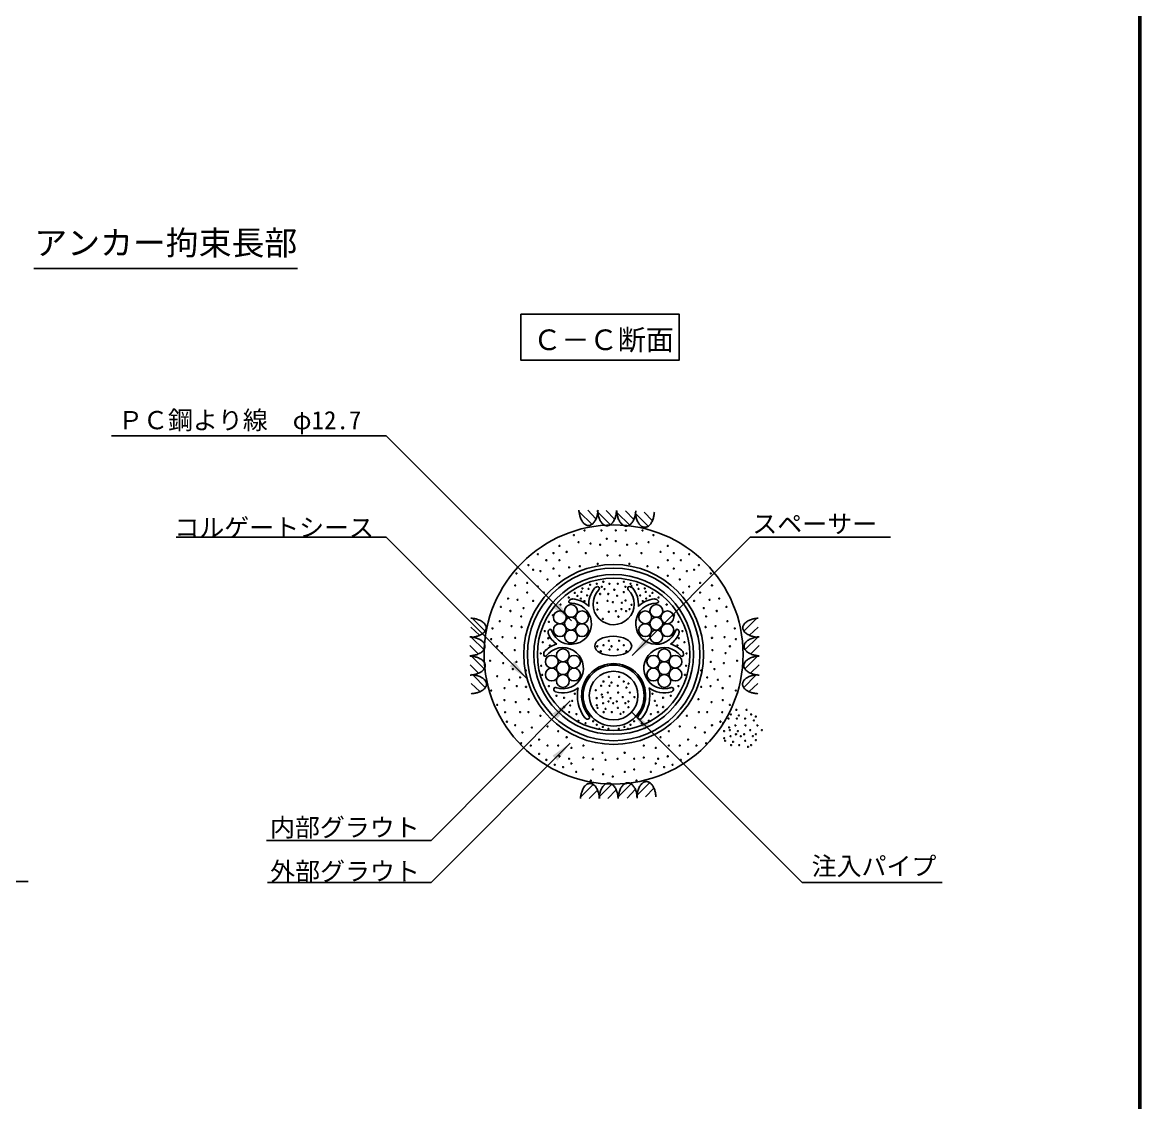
# Model space of a CAD drawing. Extents: x 510 to 34067, y -2197 to 5780.
# Drawn here: x 24925 to 26761, y 1774 to 3546 of the extents above; entities that cross this region are included whole.
import ezdxf

# ---------------------------------------------------------------- set-up
doc = ezdxf.new("R2010")
doc.units = 0
doc.layers.get('0').update_dxf_attribs({"linetype": 'CONTINUOUS'})
for name, color, linetype in [('DIM', 5, 'CONTINUOUS'), ('DRAW', 7, 'CONTINUOUS'), ('TITLE', 4, 'CONTINUOUS'), ('枠', 7, 'CONTINUOUS')]:
    doc.layers.add(name, color=color, linetype=linetype)
doc.styles.add('STYLE1', font='')
doc.styles.add('STYLE2', font='MSMINCHO.TTF')
doc.styles.get('STYLE1').set_extended_font_data('MS PGothic')
doc.dimstyles.new('STANDARD$7', dxfattribs={"dimscale": 0, "dimtxt": 0.0001, "dimasz": 35, "dimexe": 0, "dimexo": 0, "dimgap": 0, "dimtad": 1, "dimdec": 4, "dimdsep": 46, "dimlunit": 6, "dimtxsty": 'STYLE1', "dimcen": 0, "dimadec": 0, "dimazin": 0, "dimtfac": 1, "dimtdec": 4, "dimtofl": 0, "dimtmove": 0, "dimatfit": 2, "dimfxl": 0, "dimtolj": 1, "dimtzin": 0, "dimarcsym": 0})

msp = doc.modelspace()

# ---------------------------------------------------------------- linework, layer by layer
msp.add_lwpolyline([(18658.29709, 83.42352), (26758.29709, 83.42352), (26758.29709, 5739.42352), (18658.29709, 5739.42352)], close=True)
at = {"color": 0}
for centre in [(25829.98718, 2704.87423), (25847.64947, 2712.71771), (25875.12414, 2712.71771), (25883.95529, 2698.99163), (25898.67385, 2712.71771), (25915.31654, 2712.71771), (25942.79122, 2712.71771), (25960.45351, 2704.87423), (25806.43748, 2687.22642), (25837.83711, 2693.10903), (25857.46186, 2691.14816), (25873.16166, 2689.18729), (25898.67385, 2695.06989), (25917.27903, 2689.18729), (25932.97883, 2691.14816), (25952.60358, 2693.10903), (25984.00321, 2687.22642), (25771.1129, 2673.50034), (25784.85024, 2663.69601), (25796.62509, 2675.46122), (25806.43748, 2663.69601), (25818.21233, 2677.42209), (25849.61196, 2675.46122), (25884.93653, 2671.53949), (25905.50416, 2671.53949), (25940.82873, 2675.46122), (25972.22836, 2677.42209), (25984.00321, 2663.69601), (25993.8156, 2675.46122), (26005.59045, 2663.69601), (26019.32779, 2673.50034), (25755.41308, 2655.85254), (25763.263, 2648.00907), (25775.03785, 2646.0482), (25796.62509, 2649.96994), (25822.13728, 2651.9308), (25839.79957, 2653.89167), (25869.23671, 2657.81341), (25921.20398, 2657.81341), (25950.64112, 2653.89167), (25968.30341, 2651.9308), (25993.8156, 2649.96994), (26015.40284, 2646.0482), (26027.17769, 2648.00907), (26035.02761, 2655.85254), (25735.78833, 2642.12646), (25753.45061, 2626.43953), (25786.8127, 2632.32212), (25806.43748, 2638.20473), (25867.50472, 2625.13474), (25878.36431, 2628.47341), (25888.38855, 2625.13474), (25902.05214, 2625.13474), (25912.07637, 2628.47341), (25922.93597, 2625.13474), (25984.00321, 2638.20473), (26003.62799, 2632.32212), (26036.99007, 2626.43953), (26054.65236, 2642.12646), (25733.82584, 2622.51779), (25753.45061, 2610.75258), (25771.1129, 2620.55692), (25780.92529, 2610.75258), (25831.58451, 2610.11071), (25842.4441, 2611.78005), (25844.11483, 2617.62272), (25854.13906, 2616.78805), (25856.64513, 2623.46541), (25873.13219, 2608.33204), (25875.85825, 2620.12674), (25880.36903, 2616.51873), (25886.53203, 2608.33204), (25896.41102, 2615.24168), (25911.80862, 2611.59659), (25914.58244, 2620.12674), (25924.73058, 2621.04943), (25933.79556, 2623.46541), (25936.30163, 2616.78805), (25946.32586, 2617.62272), (25947.99658, 2611.78005), (25958.85618, 2610.11071), (26009.5154, 2610.75258), (26019.32779, 2620.55692), (26036.99007, 2610.75258), (26056.61485, 2622.51779), (25722.05099, 2600.94824), (25737.75079, 2598.98737), (25763.263, 2597.0265), (25808.19462, 2590.91333), (25821.56028, 2602.59869), (25835.7613, 2605.10269), (25841.60877, 2600.92936), (25847.45623, 2596.75601), (25851.633, 2605.93736), (25868.46573, 2593.69207), (25885.42529, 2596.97685), (25894.10636, 2594.94918), (25900.85658, 2605.37078), (25908.75977, 2594.01925), (25914.73728, 2597.67614), (25924.61627, 2590.76651), (25938.80769, 2605.93736), (25942.98446, 2596.75601), (25948.83192, 2600.92936), (25954.67939, 2605.10269), (25968.88041, 2602.59869), (25982.24607, 2590.91333), (26027.17769, 2597.0265), (26052.6899, 2598.98737), (26068.3897, 2600.94824), (25710.27614, 2587.22216), (25725.99131, 2580.45799), (25743.63823, 2571.53523), (25747.46313, 2585.2259), (25795.66432, 2573.38529), (25868.76351, 2582.75423), (25887.38778, 2579.32903), (25898.97175, 2580.34647), (25903.14851, 2571.16511), (25907.94284, 2583.56467), (25915.67883, 2580.34647), (25921.34268, 2583.56467), (25994.77636, 2573.38529), (26042.97756, 2585.2259), (26046.80246, 2571.53523), (26064.44938, 2580.45799), (26080.16455, 2587.22216), (25696.5388, 2551.92655), (25708.49573, 2563.77036), (25727.93843, 2555.84828), (25744.28212, 2554.23456), (25788.9815, 2562.5346), (25877.57539, 2567.56383), (26001.45919, 2562.5346), (26046.15857, 2554.23456), (26062.50226, 2555.84828), (26081.94496, 2563.77036), (26093.90189, 2551.92655), (25694.57631, 2534.27873), (25713.20059, 2537.70393), (25733.82584, 2536.2396), (25782.29867, 2547.51055), (25788.14613, 2535.82519), (26002.29456, 2535.82519), (26008.14202, 2547.51055), (26056.61485, 2536.2396), (26077.2401, 2537.70393), (26095.86438, 2534.27873), (25704.3887, 2522.51353), (25733.0819, 2516.24838), (25778.95726, 2529.14784), (25790.6522, 2524.13983), (25868.36088, 2522.50236), (25878.64143, 2524.17171), (25887.574, 2531.68372), (25888.52042, 2517.26207), (25891.75077, 2522.50236), (25901.92027, 2517.26207), (25904.28109, 2531.68372), (25911.79926, 2524.17171), (25999.78849, 2524.13983), (26011.48342, 2529.14784), (26057.35879, 2516.24838), (26086.05199, 2522.51353), (25692.61385, 2498.98312), (25711.61008, 2511.48048), (25735.78833, 2497.02225), (25775.61584, 2510.78514), (25874.19587, 2514.3008), (25916.24482, 2514.3008), (26014.82485, 2510.78514), (26054.65236, 2497.02225), (26078.83061, 2511.48048), (26097.82684, 2498.98312), (25714.20109, 2495.06138), (25729.90089, 2485.25705), (25751.37273, 2482.8731), (25776.4512, 2490.75309), (26013.98949, 2490.75309), (26039.06795, 2482.8731), (26060.5398, 2485.25705), (26076.2396, 2495.06138), (25704.3887, 2473.49184), (25724.01345, 2467.60923), (25741.67574, 2471.53097), (25778.1219, 2475.72905), (25878.64143, 2464.83765), (25887.574, 2472.34967), (25891.75077, 2463.16831), (25904.28109, 2472.34967), (25911.79926, 2464.83765), (25919.45469, 2461.38124), (26012.31879, 2475.72905), (26048.76495, 2471.53097), (26066.42724, 2467.60923), (26086.05199, 2473.49184), (25694.57631, 2449.96142), (25716.3292, 2454.05157), (25736.21054, 2457.23017), (25751.48813, 2455.84403), (25788.9815, 2457.36634), (25801.53094, 2441.38775), (25831.60366, 2444.72642), (25865.8019, 2450.40503), (25874.73448, 2457.91705), (25875.6809, 2443.49539), (25885.96907, 2446.69171), (25888.52042, 2457.92802), (25901.92027, 2457.92802), (25902.67616, 2446.69171), (25916.24482, 2454.96675), (25921.93537, 2446.69171), (25958.83703, 2444.72642), (25988.90975, 2441.38775), (26001.45919, 2457.36634), (26038.95256, 2455.84403), (26054.23015, 2457.23017), (26074.11149, 2454.05157), (26095.86438, 2449.96142), (25704.3887, 2426.43101), (25716.16355, 2434.27449), (25734.62003, 2431.00672), (25756.09186, 2435.77462), (25814.06124, 2438.04907), (25814.06124, 2423.02504), (25824.08549, 2425.52904), (25827.42689, 2433.04106), (25867.40684, 2437.57605), (25867.65622, 2425.85554), (25877.0365, 2439.17969), (25877.9444, 2429.05185), (25886.91549, 2432.27005), (25890.14584, 2437.51035), (25894.65148, 2429.05185), (25900.31533, 2432.27005), (25910.19432, 2439.17969), (25914.63989, 2429.30879), (25919.57455, 2432.27005), (25929.45354, 2439.17969), (25963.01379, 2433.04106), (25966.3552, 2425.52904), (25976.37945, 2438.04907), (25976.37945, 2423.02504), (26034.34883, 2435.77462), (26055.82066, 2431.00672), (26074.27714, 2434.27449), (26086.05199, 2426.43101), (25717.12445, 2414.31909), (25741.67576, 2414.6658), (25755.41308, 2414.6658), (25775.03785, 2408.7832), (25822.41477, 2414.67835), (25834.10972, 2411.33968), (25869.01182, 2421.53984), (25878.89081, 2414.6302), (25882.12116, 2419.87049), (25892.29066, 2414.6302), (25902.16965, 2421.53984), (25906.61521, 2411.66893), (25911.54988, 2414.6302), (25919.57455, 2422.64831), (25956.33097, 2411.33968), (25968.02592, 2414.67835), (26015.40284, 2408.7832), (26035.02761, 2414.6658), (26048.76493, 2414.6658), (26073.31623, 2414.31909), (26087.70977, 2410.84779), (26096.64234, 2418.3598), (26100.81911, 2409.17844), (26113.34943, 2418.3598), (26120.8676, 2410.84779), (26128.52303, 2407.39137), (25720.0885, 2398.97886), (25733.82584, 2393.09625), (25761.30051, 2389.17453), (25786.8127, 2391.1354), (25837.45115, 2400.48897), (25849.14608, 2396.31563), (25861.67638, 2399.65432), (25867.52387, 2393.81163), (25871.70063, 2387.13428), (25877.5481, 2390.47295), (25886.73699, 2387.13428), (25903.7037, 2387.13428), (25912.89259, 2390.47295), (25918.74006, 2387.13428), (25922.91682, 2393.81163), (25928.76431, 2399.65432), (25941.29461, 2396.31563), (25952.98954, 2400.48897), (26003.62799, 2391.1354), (26029.14017, 2389.17453), (26056.61485, 2393.09625), (26070.35219, 2398.97886), (26074.87024, 2396.41516), (26083.80282, 2403.92718), (26084.74923, 2389.50553), (26095.03741, 2392.70184), (26097.58876, 2403.93815), (26110.98861, 2403.93815), (26111.74449, 2392.70184), (26125.31316, 2400.97688), (26131.00371, 2392.70184), (25745.60071, 2381.33106), (25773.07537, 2369.56585), (25804.47499, 2383.29191), (25818.21233, 2373.48758), (25972.22836, 2373.48758), (25985.9657, 2383.29191), (26017.36532, 2369.56585), (26044.83998, 2381.33106), (26076.47518, 2383.58618), (26076.72456, 2371.86567), (26086.10484, 2385.18982), (26087.01274, 2375.06199), (26095.98383, 2378.28019), (26099.21417, 2383.52048), (26103.71982, 2375.06199), (26109.38367, 2378.28019), (26119.26266, 2385.18982), (26123.70822, 2375.31892), (26128.64289, 2378.28019), (26128.64289, 2368.65844), (26138.52188, 2385.18982), (25743.63823, 2363.68324), (25759.33803, 2359.76151), (25786.8127, 2359.76151), (25804.47499, 2359.7615), (25826.06223, 2355.83977), (25845.68701, 2359.7615), (25944.75368, 2359.7615), (25964.37846, 2355.83977), (25985.9657, 2359.7615), (26003.62799, 2359.76151), (26031.10266, 2359.76151), (26046.80246, 2363.68324), (26078.08016, 2367.54997), (26087.95915, 2360.64033), (26091.1895, 2365.88063), (26101.359, 2360.64033), (26111.23799, 2367.54997), (26115.68355, 2357.67907), (26120.61821, 2360.64033), (25773.07537, 2346.03543), (25784.85024, 2336.2311), (25806.43748, 2342.11369), (25822.13728, 2338.19195), (25845.68701, 2340.15282), (25861.38681, 2338.19195), (25877.08663, 2347.9963), (25881.9928, 2336.2311), (25901.61758, 2338.19195), (25913.35406, 2347.9963), (25929.05388, 2338.19195), (25944.75368, 2340.15282), (25968.30341, 2338.19195), (25984.00321, 2342.11369), (26005.59045, 2336.2311), (26017.36532, 2346.03543), (25798.58758, 2328.38762), (25812.32489, 2324.46589), (25826.06223, 2330.34849), (25833.91213, 2316.62241), (25861.38681, 2320.54415), (25878.06785, 2312.70068), (25913.39243, 2316.62241), (25929.05388, 2320.54415), (25956.52856, 2316.62241), (25964.37846, 2330.34849), (25978.1158, 2324.46589), (25991.85311, 2328.38762), (25857.67045, 2302.42712), (25893.76768, 2308.77894), (25932.77024, 2302.42712)]:
    msp.add_circle(centre, 0.79466, dxfattribs=at)
at = {"layer": 'DIM', "color": 0, "linetype": 'Continuous'}
for p, q in [((25071.30214, 2867.56492), (25521.89624, 2867.56492)), ((26349.22979, 2701.28574), (26119.20535, 2701.28574)), ((25325.76562, 2204.20588), (25596.04282, 2204.20588)), ((24935.14768, 2136.73501), (24705.12324, 2136.73501)), ((25327.37112, 2135.04035), (25596.04282, 2135.04035)), ((26434.43456, 2135.04035), (26204.41012, 2135.04035))]:
    msp.add_line(p, q, dxfattribs=at)
at = {"layer": 'DIM', "color": 0}
msp.add_line((25521.89624, 2701.28574), (25177.51994, 2701.28574), dxfattribs=at)
at = {"layer": 'DRAW', "color": 0, "linetype": 'Continuous'}
for p, q in [((25859.22034, 2722.71538), (25839.22034, 2742.71538)), ((25866.22034, 2731.71538), (25852.72034, 2745.71538)), ((25889.72034, 2722.21538), (25869.72034, 2742.21538)), ((25896.72034, 2731.21538), (25883.22034, 2745.21538)), ((25921.22034, 2721.71538), (25901.22034, 2741.71538)), ((25928.22034, 2730.71538), (25914.72034, 2744.71538)), ((25951.72034, 2719.71538), (25931.72034, 2739.71538)), ((25958.72034, 2728.71538), (25945.22034, 2742.71538)), ((25675.22084, 2540.71588), (25661.22084, 2554.21588)), ((25684.22084, 2547.71588), (25664.22084, 2567.71588)), ((26109.21984, 2547.71588), (26129.21984, 2567.71588)), ((26118.21984, 2540.71588), (26132.21984, 2554.21588)), ((25682.22084, 2517.21588), (25662.22084, 2537.21588)), ((26111.21984, 2517.21588), (26131.21984, 2537.21588)), ((25673.22084, 2510.21588), (25659.22084, 2523.71588)), ((26120.21984, 2510.21588), (26134.21984, 2523.71588)), ((25682.72084, 2485.71588), (25662.72084, 2505.71588)), ((26110.71984, 2485.71588), (26130.71984, 2505.71588)), ((25673.72084, 2478.71588), (25659.72084, 2492.21588)), ((26119.71984, 2478.71588), (26133.71984, 2492.21588)), ((25675.72084, 2448.21588), (25661.72084, 2461.71588)), ((25684.72084, 2455.21588), (25664.72084, 2475.21588)), ((26108.71984, 2455.21588), (26128.71984, 2475.21588)), ((26117.71984, 2448.21588), (26131.71984, 2461.71588)), ((25861.72034, 2295.71638), (25841.72034, 2275.71638)), ((25892.22034, 2296.21638), (25872.22034, 2276.21638)), ((25923.72034, 2296.71638), (25903.72034, 2276.71638)), ((25954.22034, 2298.71638), (25934.22034, 2278.71638)), ((25868.72034, 2286.71638), (25855.22034, 2272.71638)), ((25899.22034, 2287.21638), (25885.72034, 2273.21638)), ((25930.72034, 2287.71638), (25917.22034, 2273.71638)), ((25961.22034, 2289.71638), (25947.72034, 2275.71638))]:
    msp.add_line(p, q, dxfattribs=at)
for points in [[(25838.32034, 2745.71588), (25838.43024, 2744.28848), (25838.58064, 2742.88058), (25838.77134, 2741.49208), (25839.00254, 2740.12298), (25839.27384, 2738.77308), (25839.58564, 2737.44278), (25839.93774, 2736.13188), (25840.33034, 2734.84038), (25840.88194, 2733.24488), (25841.48184, 2731.73598), (25842.13004, 2730.31358), (25842.82654, 2728.97788), (25843.57124, 2727.72858), (25844.36434, 2726.56598), (25845.20564, 2725.48988), (25846.09534, 2724.50038), (25847.01784, 2723.61328), (25847.95804, 2722.84448), (25848.91594, 2722.19398), (25849.89154, 2721.66178), (25850.88474, 2721.24778), (25851.89564, 2720.95208), (25852.92414, 2720.77458), (25853.97034, 2720.71538), (25855.01644, 2720.77448), (25856.04494, 2720.95188), (25857.05574, 2721.24758), (25858.04904, 2721.66158), (25859.02454, 2722.19378), (25859.98244, 2722.84438), (25860.92264, 2723.61318), (25861.84534, 2724.50038), (25862.73484, 2725.48988), (25863.57624, 2726.56598), (25864.36924, 2727.72858), (25865.11404, 2728.97788), (25865.81044, 2730.31358), (25866.45874, 2731.73598), (25867.05864, 2733.24488), (25867.61034, 2734.84038), (25868.00274, 2736.13188), (25868.35484, 2737.44278), (25868.66654, 2738.77308), (25868.93804, 2740.12298), (25869.16904, 2741.49208), (25869.35984, 2742.88058), (25869.51024, 2744.28848), (25869.62034, 2745.71588)], [(25868.82034, 2745.21588), (25868.93024, 2743.78848), (25869.08064, 2742.38058), (25869.27134, 2740.99208), (25869.50254, 2739.62298), (25869.77384, 2738.27308), (25870.08564, 2736.94278), (25870.43774, 2735.63188), (25870.83034, 2734.34038), (25871.38194, 2732.74488), (25871.98184, 2731.23598), (25872.63004, 2729.81358), (25873.32654, 2728.47788), (25874.07124, 2727.22858), (25874.86434, 2726.06598), (25875.70564, 2724.98988), (25876.59534, 2724.00038), (25877.51784, 2723.11328), (25878.45804, 2722.34448), (25879.41594, 2721.69398), (25880.39154, 2721.16178), (25881.38474, 2720.74778), (25882.39564, 2720.45208), (25883.42414, 2720.27458), (25884.47034, 2720.21538), (25885.51644, 2720.27448), (25886.54494, 2720.45188), (25887.55574, 2720.74758), (25888.54904, 2721.16158), (25889.52454, 2721.69378), (25890.48244, 2722.34438), (25891.42264, 2723.11318), (25892.34534, 2724.00038), (25893.23484, 2724.98988), (25894.07624, 2726.06598), (25894.86924, 2727.22858), (25895.61404, 2728.47788), (25896.31044, 2729.81358), (25896.95874, 2731.23598), (25897.55864, 2732.74488), (25898.11034, 2734.34038), (25898.50274, 2735.63188), (25898.85484, 2736.94278), (25899.16654, 2738.27308), (25899.43804, 2739.62298), (25899.66904, 2740.99208), (25899.85984, 2742.38058), (25900.01024, 2743.78848), (25900.12034, 2745.21588)], [(25900.32034, 2744.71588), (25900.43024, 2743.28848), (25900.58064, 2741.88058), (25900.77134, 2740.49208), (25901.00254, 2739.12298), (25901.27384, 2737.77308), (25901.58564, 2736.44278), (25901.93774, 2735.13188), (25902.33034, 2733.84038), (25902.88194, 2732.24488), (25903.48184, 2730.73598), (25904.13004, 2729.31358), (25904.82654, 2727.97788), (25905.57124, 2726.72858), (25906.36434, 2725.56598), (25907.20564, 2724.48988), (25908.09534, 2723.50038), (25909.01784, 2722.61328), (25909.95804, 2721.84448), (25910.91594, 2721.19398), (25911.89154, 2720.66178), (25912.88474, 2720.24778), (25913.89564, 2719.95208), (25914.92414, 2719.77458), (25915.97034, 2719.71538), (25917.01644, 2719.77448), (25918.04494, 2719.95188), (25919.05574, 2720.24758), (25920.04904, 2720.66158), (25921.02454, 2721.19378), (25921.98244, 2721.84438), (25922.92264, 2722.61318), (25923.84534, 2723.50038), (25924.73484, 2724.48988), (25925.57624, 2725.56598), (25926.36924, 2726.72858), (25927.11404, 2727.97788), (25927.81044, 2729.31358), (25928.45874, 2730.73598), (25929.05864, 2732.24488), (25929.61034, 2733.84038), (25930.00274, 2735.13188), (25930.35484, 2736.44278), (25930.66654, 2737.77308), (25930.93804, 2739.12298), (25931.16904, 2740.49208), (25931.35984, 2741.88058), (25931.51024, 2743.28848), (25931.62034, 2744.71588)], [(25930.82034, 2742.71588), (25930.93024, 2741.28848), (25931.08064, 2739.88058), (25931.27134, 2738.49208), (25931.50254, 2737.12298), (25931.77384, 2735.77308), (25932.08564, 2734.44278), (25932.43774, 2733.13188), (25932.83034, 2731.84038), (25933.38194, 2730.24488), (25933.98184, 2728.73598), (25934.63004, 2727.31358), (25935.32654, 2725.97788), (25936.07124, 2724.72858), (25936.86434, 2723.56598), (25937.70564, 2722.48988), (25938.59534, 2721.50038), (25939.51784, 2720.61328), (25940.45804, 2719.84448), (25941.41594, 2719.19398), (25942.39154, 2718.66178), (25943.38474, 2718.24778), (25944.39564, 2717.95208), (25945.42414, 2717.77458), (25946.47034, 2717.71538), (25947.51644, 2717.77448), (25948.54494, 2717.95188), (25949.55574, 2718.24758), (25950.54904, 2718.66158), (25951.52454, 2719.19378), (25952.48244, 2719.84438), (25953.42264, 2720.61318), (25954.34534, 2721.50038), (25955.23484, 2722.48988), (25956.07624, 2723.56598), (25956.86924, 2724.72858), (25957.61404, 2725.97788), (25958.31044, 2727.31358), (25958.95874, 2728.73598), (25959.55864, 2730.24488), (25960.11034, 2731.84038), (25960.50274, 2733.13188), (25960.85484, 2734.44278), (25961.16654, 2735.77308), (25961.43804, 2737.12298), (25961.66904, 2738.49208), (25961.85984, 2739.88058), (25962.01024, 2741.28848), (25962.12034, 2742.71588)], [(25661.22034, 2568.61588), (25662.64764, 2568.50578), (25664.05554, 2568.35538), (25665.44404, 2568.16458), (25666.81314, 2567.93358), (25668.16284, 2567.66208), (25669.49324, 2567.35038), (25670.80414, 2566.99828), (25672.09584, 2566.60588), (25673.69124, 2566.05418), (25675.20014, 2565.45428), (25676.62244, 2564.80598), (25677.95834, 2564.10958), (25679.20744, 2563.36478), (25680.37014, 2562.57178), (25681.44624, 2561.73038), (25682.43584, 2560.84088), (25683.32274, 2559.91818), (25684.09154, 2558.97798), (25684.74194, 2558.02008), (25685.27424, 2557.04458), (25685.68814, 2556.05128), (25685.98394, 2555.04048), (25686.16144, 2554.01198), (25686.22084, 2552.96588), (25686.16164, 2551.91968), (25685.98424, 2550.89118), (25685.68844, 2549.88028), (25685.27454, 2548.88708), (25684.74224, 2547.91148), (25684.09174, 2546.95358), (25683.32284, 2546.01338), (25682.43584, 2545.09088), (25681.44624, 2544.20118), (25680.37014, 2543.35988), (25679.20744, 2542.56678), (25677.95834, 2541.82208), (25676.62244, 2541.12558), (25675.20014, 2540.47738), (25673.69124, 2539.87748), (25672.09584, 2539.32588), (25670.80414, 2538.93328), (25669.49324, 2538.58118), (25668.16284, 2538.26938), (25666.81314, 2537.99808), (25665.44404, 2537.76688), (25664.05554, 2537.57618), (25662.64764, 2537.42578), (25661.22034, 2537.31588)], [(26132.22034, 2568.61588), (26130.79294, 2568.50578), (26129.38504, 2568.35538), (26127.99654, 2568.16458), (26126.62744, 2567.93358), (26125.27754, 2567.66208), (26123.94724, 2567.35038), (26122.63634, 2566.99828), (26121.34484, 2566.60588), (26119.74934, 2566.05418), (26118.24044, 2565.45428), (26116.81804, 2564.80598), (26115.48234, 2564.10958), (26114.23304, 2563.36478), (26113.07044, 2562.57178), (26111.99434, 2561.73038), (26111.00484, 2560.84088), (26110.11774, 2559.91818), (26109.34894, 2558.97798), (26108.69844, 2558.02008), (26108.16624, 2557.04458), (26107.75224, 2556.05128), (26107.45654, 2555.04048), (26107.27904, 2554.01198), (26107.21984, 2552.96588), (26107.27894, 2551.91968), (26107.45634, 2550.89118), (26107.75204, 2549.88028), (26108.16604, 2548.88708), (26108.69824, 2547.91148), (26109.34884, 2546.95358), (26110.11764, 2546.01338), (26111.00484, 2545.09088), (26111.99434, 2544.20118), (26113.07044, 2543.35988), (26114.23304, 2542.56678), (26115.48234, 2541.82208), (26116.81804, 2541.12558), (26118.24044, 2540.47738), (26119.74934, 2539.87748), (26121.34484, 2539.32588), (26122.63634, 2538.93328), (26123.94724, 2538.58118), (26125.27754, 2538.26938), (26126.62744, 2537.99808), (26127.99654, 2537.76688), (26129.38504, 2537.57618), (26130.79294, 2537.42578), (26132.22034, 2537.31588)], [(25659.22034, 2538.11588), (25660.64764, 2538.00578), (25662.05554, 2537.85538), (25663.44404, 2537.66458), (25664.81314, 2537.43358), (25666.16284, 2537.16208), (25667.49324, 2536.85038), (25668.80414, 2536.49828), (25670.09584, 2536.10588), (25671.69124, 2535.55418), (25673.20014, 2534.95428), (25674.62244, 2534.30598), (25675.95834, 2533.60958), (25677.20744, 2532.86478), (25678.37014, 2532.07178), (25679.44624, 2531.23038), (25680.43584, 2530.34088), (25681.32274, 2529.41818), (25682.09154, 2528.47798), (25682.74194, 2527.52008), (25683.27424, 2526.54458), (25683.68814, 2525.55128), (25683.98394, 2524.54048), (25684.16144, 2523.51198), (25684.22084, 2522.46588), (25684.16164, 2521.41968), (25683.98424, 2520.39118), (25683.68844, 2519.38028), (25683.27454, 2518.38708), (25682.74224, 2517.41148), (25682.09174, 2516.45358), (25681.32284, 2515.51338), (25680.43584, 2514.59088), (25679.44624, 2513.70118), (25678.37014, 2512.85988), (25677.20744, 2512.06678), (25675.95834, 2511.32208), (25674.62244, 2510.62558), (25673.20014, 2509.97738), (25671.69124, 2509.37748), (25670.09584, 2508.82588), (25668.80414, 2508.43328), (25667.49324, 2508.08118), (25666.16284, 2507.76938), (25664.81314, 2507.49808), (25663.44404, 2507.26688), (25662.05554, 2507.07618), (25660.64764, 2506.92578), (25659.22034, 2506.81588)], [(26134.22034, 2538.11588), (26132.79294, 2538.00578), (26131.38504, 2537.85538), (26129.99654, 2537.66458), (26128.62744, 2537.43358), (26127.27754, 2537.16208), (26125.94724, 2536.85038), (26124.63634, 2536.49828), (26123.34484, 2536.10588), (26121.74934, 2535.55418), (26120.24044, 2534.95428), (26118.81804, 2534.30598), (26117.48234, 2533.60958), (26116.23304, 2532.86478), (26115.07044, 2532.07178), (26113.99434, 2531.23038), (26113.00484, 2530.34088), (26112.11774, 2529.41818), (26111.34894, 2528.47798), (26110.69844, 2527.52008), (26110.16624, 2526.54458), (26109.75224, 2525.55128), (26109.45654, 2524.54048), (26109.27904, 2523.51198), (26109.21984, 2522.46588), (26109.27894, 2521.41968), (26109.45634, 2520.39118), (26109.75204, 2519.38028), (26110.16604, 2518.38708), (26110.69824, 2517.41148), (26111.34884, 2516.45358), (26112.11764, 2515.51338), (26113.00484, 2514.59088), (26113.99434, 2513.70118), (26115.07044, 2512.85988), (26116.23304, 2512.06678), (26117.48234, 2511.32208), (26118.81804, 2510.62558), (26120.24044, 2509.97738), (26121.74934, 2509.37748), (26123.34484, 2508.82588), (26124.63634, 2508.43328), (26125.94724, 2508.08118), (26127.27754, 2507.76938), (26128.62744, 2507.49808), (26129.99654, 2507.26688), (26131.38504, 2507.07618), (26132.79294, 2506.92578), (26134.22034, 2506.81588)], [(25659.72034, 2506.61588), (25661.14764, 2506.50578), (25662.55554, 2506.35538), (25663.94404, 2506.16458), (25665.31314, 2505.93358), (25666.66284, 2505.66208), (25667.99324, 2505.35038), (25669.30414, 2504.99828), (25670.59584, 2504.60588), (25672.19124, 2504.05418), (25673.70014, 2503.45428), (25675.12244, 2502.80598), (25676.45834, 2502.10958), (25677.70744, 2501.36478), (25678.87014, 2500.57178), (25679.94624, 2499.73038), (25680.93584, 2498.84088), (25681.82274, 2497.91818), (25682.59154, 2496.97798), (25683.24194, 2496.02008), (25683.77424, 2495.04458), (25684.18814, 2494.05128), (25684.48394, 2493.04048), (25684.66144, 2492.01198), (25684.72084, 2490.96588), (25684.66164, 2489.91968), (25684.48424, 2488.89118), (25684.18844, 2487.88028), (25683.77454, 2486.88708), (25683.24224, 2485.91148), (25682.59174, 2484.95358), (25681.82284, 2484.01338), (25680.93584, 2483.09088), (25679.94624, 2482.20118), (25678.87014, 2481.35988), (25677.70744, 2480.56678), (25676.45834, 2479.82208), (25675.12244, 2479.12558), (25673.70014, 2478.47738), (25672.19124, 2477.87748), (25670.59584, 2477.32588), (25669.30414, 2476.93328), (25667.99324, 2476.58118), (25666.66284, 2476.26938), (25665.31314, 2475.99808), (25663.94404, 2475.76688), (25662.55554, 2475.57618), (25661.14764, 2475.42578), (25659.72034, 2475.31588)], [(26133.72034, 2506.61588), (26132.29294, 2506.50578), (26130.88504, 2506.35538), (26129.49654, 2506.16458), (26128.12744, 2505.93358), (26126.77754, 2505.66208), (26125.44724, 2505.35038), (26124.13634, 2504.99828), (26122.84484, 2504.60588), (26121.24934, 2504.05418), (26119.74044, 2503.45428), (26118.31804, 2502.80598), (26116.98234, 2502.10958), (26115.73304, 2501.36478), (26114.57044, 2500.57178), (26113.49434, 2499.73038), (26112.50484, 2498.84088), (26111.61774, 2497.91818), (26110.84894, 2496.97798), (26110.19844, 2496.02008), (26109.66624, 2495.04458), (26109.25224, 2494.05128), (26108.95654, 2493.04048), (26108.77904, 2492.01198), (26108.71984, 2490.96588), (26108.77894, 2489.91968), (26108.95634, 2488.89118), (26109.25204, 2487.88028), (26109.66604, 2486.88708), (26110.19824, 2485.91148), (26110.84884, 2484.95358), (26111.61764, 2484.01338), (26112.50484, 2483.09088), (26113.49434, 2482.20118), (26114.57044, 2481.35988), (26115.73304, 2480.56678), (26116.98234, 2479.82208), (26118.31804, 2479.12558), (26119.74044, 2478.47738), (26121.24934, 2477.87748), (26122.84484, 2477.32588), (26124.13634, 2476.93328), (26125.44724, 2476.58118), (26126.77754, 2476.26938), (26128.12744, 2475.99808), (26129.49654, 2475.76688), (26130.88504, 2475.57618), (26132.29294, 2475.42578), (26133.72034, 2475.31588)], [(25661.72034, 2476.11588), (25663.14764, 2476.00578), (25664.55554, 2475.85538), (25665.94404, 2475.66458), (25667.31314, 2475.43358), (25668.66284, 2475.16208), (25669.99324, 2474.85038), (25671.30414, 2474.49828), (25672.59584, 2474.10588), (25674.19124, 2473.55418), (25675.70014, 2472.95428), (25677.12244, 2472.30598), (25678.45834, 2471.60958), (25679.70744, 2470.86478), (25680.87014, 2470.07178), (25681.94624, 2469.23038), (25682.93584, 2468.34088), (25683.82274, 2467.41818), (25684.59154, 2466.47798), (25685.24194, 2465.52008), (25685.77424, 2464.54458), (25686.18814, 2463.55128), (25686.48394, 2462.54048), (25686.66144, 2461.51198), (25686.72084, 2460.46588), (25686.66164, 2459.41968), (25686.48424, 2458.39118), (25686.18844, 2457.38028), (25685.77454, 2456.38708), (25685.24224, 2455.41148), (25684.59174, 2454.45358), (25683.82284, 2453.51338), (25682.93584, 2452.59088), (25681.94624, 2451.70118), (25680.87014, 2450.85988), (25679.70744, 2450.06678), (25678.45834, 2449.32208), (25677.12244, 2448.62558), (25675.70014, 2447.97738), (25674.19124, 2447.37748), (25672.59584, 2446.82588), (25671.30414, 2446.43328), (25669.99324, 2446.08118), (25668.66284, 2445.76938), (25667.31314, 2445.49808), (25665.94404, 2445.26688), (25664.55554, 2445.07618), (25663.14764, 2444.92578), (25661.72034, 2444.81588)], [(26131.72034, 2476.11588), (26130.29294, 2476.00578), (26128.88504, 2475.85538), (26127.49654, 2475.66458), (26126.12744, 2475.43358), (26124.77754, 2475.16208), (26123.44724, 2474.85038), (26122.13634, 2474.49828), (26120.84484, 2474.10588), (26119.24934, 2473.55418), (26117.74044, 2472.95428), (26116.31804, 2472.30598), (26114.98234, 2471.60958), (26113.73304, 2470.86478), (26112.57044, 2470.07178), (26111.49434, 2469.23038), (26110.50484, 2468.34088), (26109.61774, 2467.41818), (26108.84894, 2466.47798), (26108.19844, 2465.52008), (26107.66624, 2464.54458), (26107.25224, 2463.55128), (26106.95654, 2462.54048), (26106.77904, 2461.51198), (26106.71984, 2460.46588), (26106.77894, 2459.41968), (26106.95634, 2458.39118), (26107.25204, 2457.38028), (26107.66604, 2456.38708), (26108.19824, 2455.41148), (26108.84884, 2454.45358), (26109.61764, 2453.51338), (26110.50484, 2452.59088), (26111.49434, 2451.70118), (26112.57044, 2450.85988), (26113.73304, 2450.06678), (26114.98234, 2449.32208), (26116.31804, 2448.62558), (26117.74044, 2447.97738), (26119.24934, 2447.37748), (26120.84484, 2446.82588), (26122.13634, 2446.43328), (26123.44724, 2446.08118), (26124.77754, 2445.76938), (26126.12744, 2445.49808), (26127.49654, 2445.26688), (26128.88504, 2445.07618), (26130.29294, 2444.92578), (26131.72034, 2444.81588)], [(25840.82034, 2272.71588), (25840.93024, 2274.14318), (25841.08064, 2275.55108), (25841.27134, 2276.93958), (25841.50254, 2278.30868), (25841.77384, 2279.65838), (25842.08564, 2280.98878), (25842.43774, 2282.29968), (25842.83034, 2283.59138), (25843.38194, 2285.18678), (25843.98184, 2286.69568), (25844.63004, 2288.11798), (25845.32654, 2289.45388), (25846.07124, 2290.70298), (25846.86434, 2291.86568), (25847.70564, 2292.94178), (25848.59534, 2293.93138), (25849.51784, 2294.81828), (25850.45804, 2295.58708), (25851.41594, 2296.23748), (25852.39154, 2296.76978), (25853.38474, 2297.18368), (25854.39564, 2297.47948), (25855.42414, 2297.65698), (25856.47034, 2297.71638), (25857.51644, 2297.65718), (25858.54494, 2297.47978), (25859.55574, 2297.18398), (25860.54904, 2296.77008), (25861.52454, 2296.23778), (25862.48244, 2295.58728), (25863.42264, 2294.81838), (25864.34534, 2293.93138), (25865.23484, 2292.94178), (25866.07624, 2291.86568), (25866.86924, 2290.70298), (25867.61404, 2289.45388), (25868.31044, 2288.11798), (25868.95874, 2286.69568), (25869.55864, 2285.18678), (25870.11034, 2283.59138), (25870.50274, 2282.29968), (25870.85484, 2280.98878), (25871.16654, 2279.65838), (25871.43804, 2278.30868), (25871.66904, 2276.93958), (25871.85984, 2275.55108), (25872.01024, 2274.14318), (25872.12034, 2272.71588)], [(25871.32034, 2273.21588), (25871.43024, 2274.64318), (25871.58064, 2276.05108), (25871.77134, 2277.43958), (25872.00254, 2278.80868), (25872.27384, 2280.15838), (25872.58564, 2281.48878), (25872.93774, 2282.79968), (25873.33034, 2284.09138), (25873.88194, 2285.68678), (25874.48184, 2287.19568), (25875.13004, 2288.61798), (25875.82654, 2289.95388), (25876.57124, 2291.20298), (25877.36434, 2292.36568), (25878.20564, 2293.44178), (25879.09534, 2294.43138), (25880.01784, 2295.31828), (25880.95804, 2296.08708), (25881.91594, 2296.73748), (25882.89154, 2297.26978), (25883.88474, 2297.68368), (25884.89564, 2297.97948), (25885.92414, 2298.15698), (25886.97034, 2298.21638), (25888.01644, 2298.15718), (25889.04494, 2297.97978), (25890.05574, 2297.68398), (25891.04904, 2297.27008), (25892.02454, 2296.73778), (25892.98244, 2296.08728), (25893.92264, 2295.31838), (25894.84534, 2294.43138), (25895.73484, 2293.44178), (25896.57624, 2292.36568), (25897.36924, 2291.20298), (25898.11404, 2289.95388), (25898.81044, 2288.61798), (25899.45874, 2287.19568), (25900.05864, 2285.68678), (25900.61034, 2284.09138), (25901.00274, 2282.79968), (25901.35484, 2281.48878), (25901.66654, 2280.15838), (25901.93804, 2278.80868), (25902.16904, 2277.43958), (25902.35984, 2276.05108), (25902.51024, 2274.64318), (25902.62034, 2273.21588)], [(25902.82034, 2273.71588), (25902.93024, 2275.14318), (25903.08064, 2276.55108), (25903.27134, 2277.93958), (25903.50254, 2279.30868), (25903.77384, 2280.65838), (25904.08564, 2281.98878), (25904.43774, 2283.29968), (25904.83034, 2284.59138), (25905.38194, 2286.18678), (25905.98184, 2287.69568), (25906.63004, 2289.11798), (25907.32654, 2290.45388), (25908.07124, 2291.70298), (25908.86434, 2292.86568), (25909.70564, 2293.94178), (25910.59534, 2294.93138), (25911.51784, 2295.81828), (25912.45804, 2296.58708), (25913.41594, 2297.23748), (25914.39154, 2297.76978), (25915.38474, 2298.18368), (25916.39564, 2298.47948), (25917.42414, 2298.65698), (25918.47034, 2298.71638), (25919.51644, 2298.65718), (25920.54494, 2298.47978), (25921.55574, 2298.18398), (25922.54904, 2297.77008), (25923.52454, 2297.23778), (25924.48244, 2296.58728), (25925.42264, 2295.81838), (25926.34534, 2294.93138), (25927.23484, 2293.94178), (25928.07624, 2292.86568), (25928.86924, 2291.70298), (25929.61404, 2290.45388), (25930.31044, 2289.11798), (25930.95874, 2287.69568), (25931.55864, 2286.18678), (25932.11034, 2284.59138), (25932.50274, 2283.29968), (25932.85484, 2281.98878), (25933.16654, 2280.65838), (25933.43804, 2279.30868), (25933.66904, 2277.93958), (25933.85984, 2276.55108), (25934.01024, 2275.14318), (25934.12034, 2273.71588)], [(25933.32034, 2275.71588), (25933.43024, 2277.14318), (25933.58064, 2278.55108), (25933.77134, 2279.93958), (25934.00254, 2281.30868), (25934.27384, 2282.65838), (25934.58564, 2283.98878), (25934.93774, 2285.29968), (25935.33034, 2286.59138), (25935.88194, 2288.18678), (25936.48184, 2289.69568), (25937.13004, 2291.11798), (25937.82654, 2292.45388), (25938.57124, 2293.70298), (25939.36434, 2294.86568), (25940.20564, 2295.94178), (25941.09534, 2296.93138), (25942.01784, 2297.81828), (25942.95804, 2298.58708), (25943.91594, 2299.23748), (25944.89154, 2299.76978), (25945.88474, 2300.18368), (25946.89564, 2300.47948), (25947.92414, 2300.65698), (25948.97034, 2300.71638), (25950.01644, 2300.65718), (25951.04494, 2300.47978), (25952.05574, 2300.18398), (25953.04904, 2299.77008), (25954.02454, 2299.23778), (25954.98244, 2298.58728), (25955.92264, 2297.81838), (25956.84534, 2296.93138), (25957.73484, 2295.94178), (25958.57624, 2294.86568), (25959.36924, 2293.70298), (25960.11404, 2292.45388), (25960.81044, 2291.11798), (25961.45874, 2289.69568), (25962.05864, 2288.18678), (25962.61034, 2286.59138), (25963.00274, 2285.29968), (25963.35484, 2283.98878), (25963.66654, 2282.65838), (25963.93804, 2281.30868), (25964.16904, 2279.93958), (25964.35984, 2278.55108), (25964.51024, 2277.14318), (25964.62034, 2275.71588)]]:
    msp.add_lwpolyline(points, dxfattribs=at)
at = {"layer": 'DRAW', "color": 0}
for centre, radius in [((25895.22034, 2509.21588), 212.5), ((25895.22034, 2509.21588), 147.5), ((25895.22034, 2509.21588), 141.5), ((25895.22034, 2509.21588), 131), ((25895.22034, 2509.21588), 125), ((25895.22034, 2441.71588), 50), ((25895.22034, 2441.71588), 40)]:
    msp.add_circle(centre, radius, dxfattribs=at)
at = {"layer": 'DRAW'}
for centre in [(25825.22034, 2580.61588), (25965.22034, 2580.61588), (25807.03381, 2570.11588), (25843.40688, 2570.11588), (25947.03381, 2570.11588), (25983.40688, 2570.11588), (25807.03381, 2549.11588), (25825.22034, 2559.61588), (25843.40688, 2549.11588), (25947.03381, 2549.11588), (25965.22034, 2559.61588), (25983.40688, 2549.11588), (25825.22034, 2538.61588), (25965.22034, 2538.61588), (25811.97034, 2507.71588), (25978.47034, 2507.71588), (25793.78381, 2497.21588), (25811.97034, 2486.71588), (25830.15688, 2497.21588), (25960.28381, 2497.21588), (25978.47034, 2486.71588), (25996.65688, 2497.21588), (25793.78381, 2476.21588), (25830.15688, 2476.21588), (25960.28381, 2476.21588), (25996.65688, 2476.21588), (25811.97034, 2465.71588), (25978.47034, 2465.71588)]:
    msp.add_circle(centre, 10.5, dxfattribs=at)
at = {"layer": 'DRAW', "color": 0, "linetype": 'Continuous'}
for centre, radius, start, end in [((25895.22034, 2591.71588), 40.75, 140.28732899, 185.5258566), ((25895.22034, 2591.71588), 33.75, 136.01824144, 44.64358431), ((25895.22034, 2591.71588), 40.75, 354.4741434, 39.70745553), ((25825.22034, 2559.61588), 33.75, 201.17416285, 91.11952883), ((25825.22034, 2559.61588), 40.75, 43.74381816, 85.91025219), ((25965.22034, 2559.61588), 33.75, 88.88047117, 341.68104469), ((25965.22034, 2559.61588), 40.75, 94.08974781, 136.25618184), ((25825.22034, 2559.61588), 40.75, 204.97635106, 235.08443936), ((25965.22034, 2559.61588), 40.75, 304.91556064, 335.02364894), ((25811.97034, 2486.71588), 40.75, 104.31278415, 133.19251448), ((25811.97034, 2486.71588), 33.75, 250.4773893, 143.49815961), ((25978.47034, 2486.71588), 33.75, 36.50184039, 289.5226107), ((25978.47034, 2486.71588), 40.75, 46.80748552, 75.68721585), ((25895.22034, 2441.71588), 52.5, 320.02979671, 219.80648043), ((25811.97034, 2486.71588), 40.75, 253.11711082, 308.16115631), ((25895.22034, 2441.71588), 59.5, 167.41999835, 217.73708904), ((25895.22034, 2441.71588), 59.5, 322.20820934, 12.58000165), ((25978.47034, 2486.71588), 40.75, 231.83884369, 286.88288918)]:
    msp.add_arc(centre, radius, start, end, dxfattribs=at)
at = {"layer": 'DRAW', "color": 0}
msp.add_ellipse((25894.60082, 2523.05108), major_axis=(-30.28717, 0), ratio=0.5283017955, dxfattribs=at)
for points, knots in [([(25863.87307, 2617.7526), (25864.72183, 2618.47419), (25866.63361, 2619.98802), (25870.56066, 2621.07483), (25872.63681, 2617.58819), (25871.35892, 2615.68898), (25870.66939, 2614.80168)], [2.2553046593, 2.2553046593, 2.2553046593, 2.2553046593, 5.6544974727, 9.6542546932, 12.2355774828, 15.6067498248, 15.6067498248, 15.6067498248, 15.6067498248]), ([(25926.56999, 2617.74975), (25925.67023, 2618.49971), (25923.76186, 2620.03955), (25919.78658, 2621.23459), (25917.77507, 2617.97617), (25918.68371, 2616.22804), (25919.23319, 2615.43182)], [1.1137920279, 1.1137920279, 1.1137920279, 1.1137920279, 4.6854990661, 8.6852562866, 11.2665790761, 14.0678659181, 14.0678659181, 14.0678659181, 14.0678659181]), ([(25828.12659, 2600.26211), (25827.34111, 2600.18511), (25825.38081, 2599.84728), (25822.81814, 2598.41828), (25820.82072, 2595.34646), (25823.34937, 2593.14299), (25825.14663, 2593.37801), (25826.17831, 2593.32647)], [2.6818328601, 2.6818328601, 2.6818328601, 2.6818328601, 5.0273025925, 8.6361253355, 11.6225290417, 13.7995779767, 16.8984822822, 16.8984822822, 16.8984822822, 16.8984822822]), ([(25962.3141, 2600.26211), (25963.09958, 2600.18511), (25965.05988, 2599.84728), (25967.62255, 2598.41828), (25969.61997, 2595.34646), (25967.09132, 2593.14299), (25965.29406, 2593.37801), (25964.26238, 2593.32647)], [2.6818328601, 2.6818328601, 2.6818328601, 2.6818328601, 5.0273025925, 8.6361253355, 11.6225290417, 13.7995779767, 16.8984822822, 16.8984822822, 16.8984822822, 16.8984822822]), ([(25788.2812, 2542.40943), (25787.90676, 2544.32893), (25786.74239, 2547.57744), (25790.77066, 2551.55644), (25793.32887, 2549.25001), (25793.66967, 2547.81496), (25793.74892, 2547.42524)], [0.8058806367, 0.8058806367, 0.8058806367, 0.8058806367, 6.5680435283, 10.3444365721, 13.4460557062, 14.616073589, 14.616073589, 14.616073589, 14.616073589]), ([(26002.15949, 2542.40943), (26002.53393, 2544.32893), (26003.6983, 2547.57744), (25999.67003, 2551.55644), (25997.11182, 2549.25001), (25996.77102, 2547.81496), (25996.69177, 2547.42524)], [0.8058806367, 0.8058806367, 0.8058806367, 0.8058806367, 6.5680435283, 10.3444365721, 13.4460557062, 14.616073589, 14.616073589, 14.616073589, 14.616073589]), ([(25784.16257, 2516.54479), (25783.50663, 2515.5728), (25781.30623, 2514.07538), (25780.33867, 2510.41521), (25780.60235, 2507.0034), (25782.99691, 2505.5965), (25784.26219, 2506.29734), (25784.74235, 2506.70311), (25784.84082, 2506.79202)], [0, 0, 0, 0, 3.5178277591, 7.5510551024, 10.845687027, 13.0025948988, 14.4641975384, 14.8584051273, 14.8584051273, 14.8584051273, 14.8584051273]), ([(26006.27812, 2516.54479), (26006.93406, 2515.5728), (26009.13446, 2514.07538), (26010.10202, 2510.41521), (26009.83834, 2507.0034), (26007.44378, 2505.5965), (26006.17849, 2506.29734), (26005.69834, 2506.70311), (26005.59987, 2506.79202)], [0, 0, 0, 0, 3.5178277591, 7.5510551024, 10.845687027, 13.0025948988, 14.4641975384, 14.8584051273, 14.8584051273, 14.8584051273, 14.8584051273]), ([(25800.13587, 2447.72219), (25799.85903, 2447.87766), (25798.44976, 2448.72215), (25796.41461, 2450.95587), (25797.68145, 2454.92243), (25800.46378, 2455.13385), (25801.6413, 2454.60061), (25801.89869, 2454.60855)], [3.008908687, 3.008908687, 3.008908687, 3.008908687, 3.951869482, 7.8489183695, 11.0486586639, 14.069955274, 14.8424874773, 14.8424874773, 14.8424874773, 14.8424874773]), ([(25990.30481, 2447.72219), (25990.58166, 2447.87766), (25991.99093, 2448.72215), (25994.02608, 2450.95587), (25992.75924, 2454.92243), (25989.97691, 2455.13385), (25988.79939, 2454.60061), (25988.542, 2454.60855)], [3.008908687, 3.008908687, 3.008908687, 3.008908687, 3.951869482, 7.8489183695, 11.0486586639, 14.069955274, 14.8424874773, 14.8424874773, 14.8424874773, 14.8424874773]), ([(25848.16611, 2405.29955), (25848.61179, 2404.95954), (25850.1336, 2403.84015), (25852.63936, 2402.4408), (25855.21175, 2404.02223), (25855.79672, 2406.56703), (25854.93553, 2408.24022), (25854.2168, 2408.9293)], [3.4313817882, 3.4313817882, 3.4313817882, 3.4313817882, 5.111978505, 8.9924596604, 10.9216263184, 13.2520370762, 16.1327140418, 16.1327140418, 16.1327140418, 16.1327140418]), ([(25942.23979, 2405.25465), (25941.79027, 2404.92362), (25940.25141, 2403.83152), (25937.72491, 2402.47582), (25935.17948, 2404.10029), (25934.63182, 2406.68085), (25935.55193, 2408.35975), (25936.31315, 2409.04125)], [3.4386021952, 3.4386021952, 3.4386021952, 3.4386021952, 5.111978505, 8.9924596604, 10.9216263184, 13.2520370762, 16.2061756635, 16.2061756635, 16.2061756635, 16.2061756635])]:
    msp.add_open_spline(points, degree=3, knots=knots, dxfattribs=at)
at = {"layer": 'TITLE', "color": 0, "linetype": 'Continuous'}
msp.add_line((24944.19223, 3142.23503), (25376.51323, 3142.23503), dxfattribs=at)
msp.add_lwpolyline([(25742.75541, 3067.09937), (26002.75541, 3067.09937), (26002.75541, 2992.09937), (25742.75541, 2992.09937)], close=True, dxfattribs=at)
at = {"layer": '枠', "linetype": 'Continuous', "const_width": 6.075}
msp.add_lwpolyline([(26758.29709, 83.42352), (26758.29709, 5742.46102)], dxfattribs=at)

# ---------------------------------------------------------------- texts
at = {"layer": 'DIM', "color": 0, "linetype": 'Continuous', "style": 'STYLE2'}
for s, p in [('ＰＣ鋼より線  φ12.7', (25082.39413, 2878.49802)), ('コルゲートシース', (25174.76491, 2702.38524)), ('スペーサー', (26122.81012, 2708.40687)), ('内部グラウト', (25331.52817, 2210.53469)), ('外部グラウト', (25331.87058, 2138.5645)), ('注入パイプ', (26220.06948, 2147.05176))]:
    msp.add_text(s, height=30, dxfattribs=at).set_placement(p)
at = {"layer": 'TITLE', "color": 0, "linetype": 'Continuous', "style": 'STYLE1'}
for s, height, p in [('アンカー拘束長部', 39.5112, (24945.11633, 3164.51401)), ('Ｃ－Ｃ断面', 33.8664, (25763.27158, 3008.31478))]:
    msp.add_text(s, height=height, dxfattribs=at).set_placement(p)

# ---------------------------------------------------------------- leaders
at = {"layer": 'DIM', "color": 0, "linetype": 'Continuous'}
for points in [[(25825.86621, 2564.48618), (25521.89624, 2867.56492)], [(25753.29066, 2469.1982), (25521.89624, 2701.28574)], [(25925.66012, 2507.74051), (26119.20535, 2701.28574)], [(25823.85075, 2433.04054), (25596.04282, 2204.20588)], [(25925.66012, 2413.79035), (26204.41012, 2135.04035)], [(25823.85075, 2363.87501), (25596.04282, 2135.04035)]]:
    msp.add_leader(points, dimstyle='STANDARD$7', override={"dimscale": 1}, dxfattribs=at)

doc.saveas('drawing.dxf')
